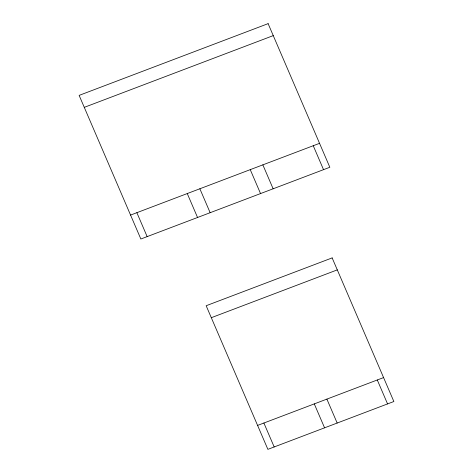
<?xml version="1.0" encoding="UTF-8"?>
<svg xmlns="http://www.w3.org/2000/svg" width="473" height="473" viewBox="0 0 473 473"><rect width="100%" height="100%" fill="white"/><g stroke="black" fill="none" stroke-linecap="round" stroke-linejoin="round"><path stroke-width="0.71" d="M84.277 107.353L273.258 35.617M130.566 215.073L319.547 143.337M211.307 317.696L337.29 269.876M257.596 425.41L383.579 377.59M313.244 145.725L323.532 169.659M377.283 379.979L387.564 403.918M262.852 164.852L273.14 188.792M250.252 169.636L260.54 193.575M326.884 399.111L337.172 423.045M314.285 403.895L324.573 427.829M199.86 188.768L210.148 212.702M187.261 193.552L197.548 217.485M263.893 423.022L274.18 446.961M136.868 212.679L147.15 236.618M268.114 23.65L79.133 95.386L140.853 239.007L329.835 167.271L268.114 23.65M332.147 257.903L206.163 305.729L267.878 449.35L393.867 401.524L332.147 257.903"/></g></svg>
